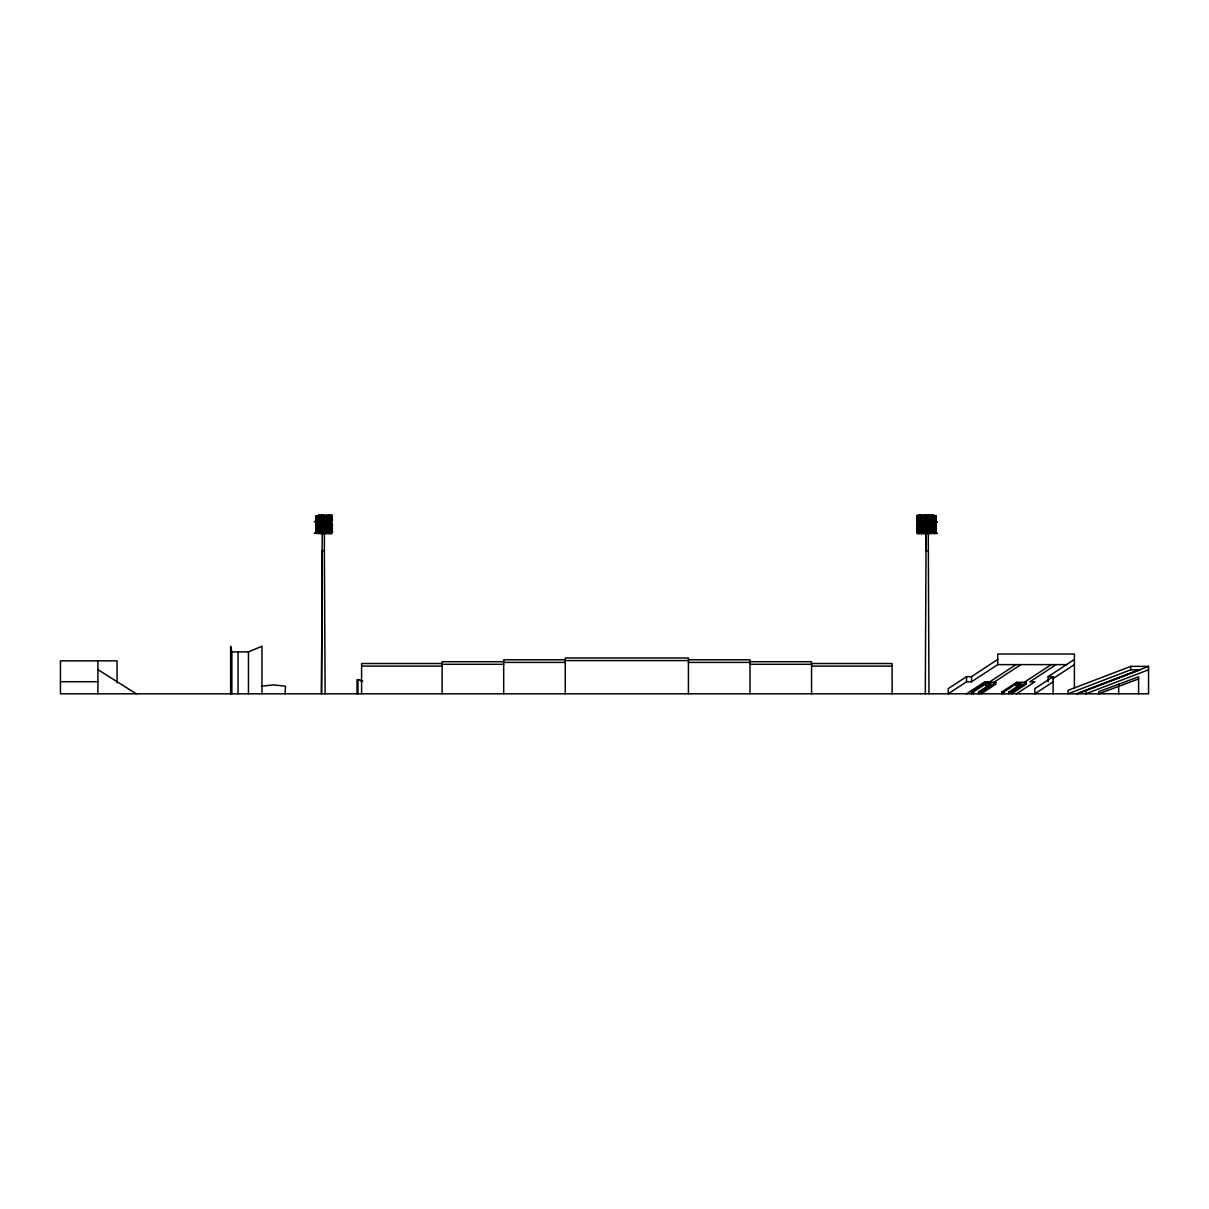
<?xml version="1.0" encoding="UTF-8"?>
<svg xmlns="http://www.w3.org/2000/svg" width="1209" height="1209" viewBox="0 0 1209 1209"><rect width="100%" height="100%" fill="white"/><g stroke="black" fill="none" stroke-linecap="round" stroke-linejoin="round"><path stroke-width="1.5" d="M925.308 693.8L926.094 533.245M318.768 523.301L319.614 523.709L317.151 526.202L317.967 523.709M318.405 524.132L318.98 523.301L317.725 524.132M317.393 519.674L318.179 519.054L317.347 521.623M320.385 516.031L323.831 515.079L324.526 516.092M320.204 519.356L321.654 520.883L319.977 519.81L320.929 521.411L319.977 519.81L321.458 518.646L320.672 519.613M320.219 531.083L321.957 530.811L320.053 531.401L320.914 533.048L320.325 531.401M321.08 517.845L322.35 516.455L320.309 516.681L321.594 515.079L320.053 515.88M320.007 524.6L320.869 523.709M322.561 521.623L322.924 519.477L324.48 519.19L322.697 520.036L323.453 521.411L324.617 519.054L322.758 520.172M324.344 515.608L323.498 515.88M323.211 524.676L323.407 523.709L322.471 524.918L323.226 526.066L325.493 523.709L327.307 523.981M325.312 515.895L327.291 515.472L326.929 517.437L325.674 516.878M325.387 519.447L327.14 519.054L326.762 521.019L325.342 521.019L325.402 519.356M325.372 527.713L327.05 527.29L327.216 528.257L325.569 527.547L325.886 529.648L327.246 527.29M329.74 515.926L328.893 515.079L327.775 515.775L329.407 515.608L329.15 517.437L328.516 515.472L329.951 515.472L329.589 517.437L328.153 517.437M329.029 518.646L329.664 519.054L327.911 519.447L329.785 520.036L327.866 521.019L329.029 518.646L329.921 520.036L328.44 519.779L328.5 521.411M331.916 525.537L331.024 525.885C329.891 521.804 325.856 526.822 328.818 523.301L329.09 525.658L327.835 524.676M330.253 516.515L331.855 517.301L330.707 516.696C329.951 520.338 329.906 514.505 331.13 517.845L330.465 515.775L331.659 515.079L330.465 515.775M330.949 519.613L332.369 519.054L331.206 521.411L330.178 519.81M330.525 527.683L332.279 527.29L332.384 528.257L331.07 529.648L330.344 528.484L331.19 527.577L330.344 528.484M331.689 532.504L332.007 530.811L330.631 531.083L331.493 530.283L332.49 531.658L331.221 533.048L330.45 532.504M285.097 693.8L285.505 686.198L273.491 684.883L261.492 686.198M918.084 516.455L918.84 515.079L919.626 515.472L920.004 517.437L918.084 516.455L919.686 515.744L918.84 515.079M919.868 523.996L918.13 523.709L919.293 526.066L920.049 524.918L918.795 523.497L919.52 524.434M919.822 516.439L918.19 515.472M918.145 528.257L919.49 528.001L920.049 529.24L918.145 528.257L918.885 526.882L921.621 529.648L922.18 527.29M918.492 531.9L918.16 532.852L919.747 531.733L920.155 532.64L918.251 531.658L918.991 530.283L919.792 530.691M919.883 517.301L919.943 516.198L919.324 517.648L918.22 516.455L919.429 516.198M917.691 530.207L918.87 532.504L918.477 530.811L919.626 531.083L918.356 530.691M920.049 524.918L918.099 523.301L917.54 525.658L919.293 525.658L919.036 523.709M920.019 520.883L920.261 519.779L919.46 521.23C921.167 518.54 919.701 523.648 920.306 520.097M921.485 533.607L921.485 515.714L920.487 515.472L922.24 515.472L921.681 517.845L920.533 515.472L922.286 515.775L921.666 517.648L920.563 516.455L922.104 516.031M919.369 528.257L917.948 526.882L917.389 529.24L919.142 529.24L919.324 527.577L918.251 527.29M918.976 518.646L920.094 519.447L918.976 518.646L918.236 520.036L919.505 521.411L920.261 519.779L920.397 521.623M922.21 519.538L921.318 518.646L920.805 519.674M919.928 525.658L919.807 524.132M920.563 520.036L920.684 519.054L922.452 519.326L922.482 521.019L920.563 520.036C922.694 519.734 923.449 522.152 922.301 520.021M919.429 530.978L920.276 531.884M920.004 528.001L918.689 529.104L920.215 528.318L920.502 529.784L919.777 528.393M920.578 523.709L921.726 524.101L920.593 523.845L920.941 525.537L921.726 524.101L920.472 523.709L920.835 525.658L922.588 525.658L922.331 523.709L921.394 523.301L920.336 524.691L921.772 526.066L922.21 523.996L920.276 523.981M920.049 529.24L920.17 528.001L921.273 528.031M920.2 531.431L921.485 533.048L922.543 531.658L921.454 532.852L920.109 531.401L920.155 532.64M922.648 527.728L922.391 529.24L920.956 529.24L920.593 527.29L922.255 527.834M921.696 516.228L920.533 515.472L922.24 515.472M921.862 527.683L920.608 528.257L920.714 527.411C922.543 527.88 923.767 529.905 921.031 529.104M921.953 519.447L920.699 520.036L922.165 519.311L921.318 518.646M922.21 517.301C921.893 513.885 922.784 520.867 922.271 516.379M920.82 531.295L921.334 530.283L922.452 531.083L921.137 532.504L920.714 531.658L921.968 531.083L922.316 532.64M922.104 519.613L921.893 521.623M922.739 516.455L921.696 517.845L922.195 516.666L920.427 516.455M922.361 520.883L922.437 519.779L922.361 520.883L921.122 520.883L922.648 520.097L922.482 521.019M923.087 516.455L923.827 515.079L924.945 515.775L924.356 517.845L923.087 516.455L925.414 516.515L925.233 515.608L924.417 515.079L923.359 516.455L924.779 517.845L925.837 515.608L927.469 515.88L926.366 515.079L925.61 516.455L926.88 517.845L927.696 516.228L927.53 517.437M922.271 525.658L922.724 523.905L922.815 524.691M924.945 515.88L923.872 515.261L923.223 516.455L925.006 515.744L923.827 515.079M920.699 530.691L922.422 531.582M923.011 524.691L923.117 523.709L924.553 523.709L924.93 525.658L923.011 524.691C925.641 522.983 925.338 528.771 924.84 524.751L924.039 525.537L923.616 524.691L924.522 523.497L923.434 524.691L925.686 525.658L924.492 523.301L923.434 524.691M920.714 531.658L921.862 531.431L920.578 531.658L921.862 533.048L922.603 531.658M923.525 527.29L923.888 529.104L925.172 528.484L924.401 529.648L923.238 527.29M924.235 518.646L925.293 520.883L923.782 520.883L923.344 520.036L924.613 519.447L923.328 519.054L923.676 521.019L925.142 521.019L925.308 519.779L923.419 519.054L924.598 521.411L925.202 519.507M923.117 523.709L924.401 524.101L923.147 524.691L923.57 525.537L924.522 524.751L923.495 525.658M925.656 520.036C923.449 520.898 926.623 520.505 923.978 518.646L923.328 519.054L925.822 519.507M924.281 526.066L924.553 523.709M925.142 521.019L925.489 520.036M923.978 518.646L925.807 519.674M924.749 531.582L925.414 533.184M924.371 529.451C925.807 528.922 925.746 528.817 923.132 528.257L924.371 529.451L924.598 527.411M927.031 521.411L925.762 520.036L926.502 518.646C927.651 521.457 928.331 518.329 926.275 520.036L926.774 521.019M924.764 531.235L925.641 531.658L924.583 533.048L923.162 531.658L924.583 531.401L925.414 532.64M925.051 529.24L924.673 527.29M927.182 524.192L925.671 524.691L926.094 525.537L927.515 524.812L926.819 526.066L925.656 523.709L927.62 524.464L926.29 523.301M923.374 531.658L924.507 531.431L923.328 531.658L924.568 532.852L925.097 531.401M924.462 531.401L923.238 531.658L924.507 533.048L925.474 531.658M927.258 528.182L926.94 529.648L925.777 527.29M927.575 524.918C924.87 524.207 929.343 524.238 927.59 523.301L926.532 524.691L927.968 526.066L929.026 524.691L927.59 523.301M926.986 521.23L925.898 520.036L927.62 519.447L926.275 520.036M925.535 524.691L926.925 524.101L925.656 523.709M927.545 520.883L927.711 519.81M928.134 516.455L928.89 515.079L930.22 516.228L930.053 517.437L928.618 517.437L928.134 516.455L930.159 516.198L930.053 517.437M926.094 525.537L927.333 525.537L927.409 524.434M928.89 515.079L929.736 515.744L928.27 516.455L929.494 516.198L927.53 515.261L926.457 516.455L927.877 517.845L930.053 516.56L930.25 517.966M927.635 531.083L927.499 532.081L927.545 531.235M927.454 525.658L927.62 524.464L926.714 524.691L927.137 525.537L927.953 524.782M929.041 518.646L930.371 519.81L928.844 520.883L929.041 518.646L930.794 519.326M927.575 529.24L927.696 528.001L926.562 528.257L927.787 529.451L928.391 528.363M928.074 524.691L928.814 523.301L930.159 524.464L929.343 526.066L928.074 524.691L929.585 524.751L928.557 525.658M929.464 529.648L928.3 527.29L928.633 529.24L926.88 529.24L926.623 527.29M929.63 519.779L928.391 519.054L928.285 520.036L929.63 519.779L928.421 520.036M928.95 526.882L929.933 528.681L929.978 527.834M929.585 524.434L928.814 523.301M930.069 520.883L929.827 519.054L931.55 519.356M930.356 529.859L930.023 528.318L928.754 529.104L928.331 528.257L929.691 527.396M928.18 523.709L929.449 524.101L928.21 524.691L929.313 525.885L929.615 523.709M933 518.041L932.804 515.472L935.025 515.926L931.308 517.437L930.945 515.472L932.698 515.88L931.58 515.079M930.431 533.607L929.797 530.796L930.462 533.245M931.55 525.099L930.28 525.658L930.023 523.709L932.532 524.887L931.247 525.658L930.87 523.709L932.275 524.434M930.582 518.646L930.975 520.036L932.32 519.779L931.459 521.019L932.245 521.411L933.016 520.263L931.534 520.883L931.217 519.19L932.834 519.356L932.895 521.019M932.29 524.253L931.55 523.497L930.9 524.691L932.154 524.101L930.854 523.301M930.975 516.455L932.607 516.031M932.683 516.379L931.066 515.608L932.698 515.88M932.562 516.878L931.837 516.198L931.126 517.845L930.205 517.437L929.933 515.472L932.925 516.228L932.744 517.437M933.046 529.859L932.381 527.396L932.804 529.24M931.021 528.257L932.744 527.683L932.124 529.451L931.444 529.104L932.97 528.318M931.111 530.691L933.031 531.884L931.232 530.811M932.184 530.978L932.91 532.64L931.474 532.64L932.502 531.733L931.55 532.504M933.152 533.245L933.076 531.718L932.23 532.852L933.016 531.658M922.663 528.257L921.757 529.648L921.802 528.393L922.83 529.784M934.149 520.444L933.816 521.411L934.527 520.263M934.285 528.469L933.937 529.648L934.98 528.257L933.56 526.882M933.801 533.048L934.436 531.718L934.617 532.64L932.88 532.64M920.004 517.437L919.868 516.031M920.14 521.019L919.777 519.054L917.843 518.646L917.283 521.019L919.036 521.019L919.263 520.036L917.843 518.646M924.991 517.437L924.628 515.472M924.93 525.658L924.961 524.464M929.978 525.658L929.615 521.23M919.928 524.782L919.248 525.885C920.714 525.734 920.593 525.386 918.009 524.691L918.568 525.537L920.094 524.751M919.928 529.104L920.049 528.363L920.306 529.859M920.472 528.257L921.983 528.333L921.59 529.451L922.603 527.895L921.968 527.396L922.391 529.24L922.24 528.333L920.956 529.24M924.87 517.301L925.112 516.198L925.248 518.041M925.021 520.883L925.172 519.81M924.93 529.104L925.051 528.363L923.691 529.104M925.036 532.504L925.263 531.658M927.333 525.537L927.454 524.782L926.774 525.885M929.857 525.537L929.978 524.782L930.431 526.202L930.159 524.751L930.431 526.202M932.895 520.127L933.197 521.804M918.644 517.301C920.759 517.739 920.517 516.062 919.354 517.845M920.004 520.248L919.505 521.411M919.913 528.469L919.414 529.648M920.321 531.718C919.913 535.36 920.88 529.905 919.52 533.048M925.021 531.869L924.583 533.048C925.867 531.9 925.671 532.519 923.752 532.504L925.323 531.718L925.278 533.245M927.484 520.444L928.119 521.547L927.394 520.172M927.318 524.887L926.819 526.066M929.917 516.666L929.419 517.845M927.605 531.718C928.467 535.632 927.817 529.602 927.046 533.048L925.777 531.658L927.122 531.401L925.913 531.658M929.6 519.477L928.512 519.19L929.812 519.341L930.446 521.623M928.27 524.918L927.938 525.885L929.842 524.887L929.343 526.066M929.933 528.681C930.854 531.038 930.401 527.472 928.195 528.257M932.759 520.248L932.834 519.356M932.668 528.469L931.368 529.24L932.925 528.484M932.774 531.869L932.26 533.048M317.423 518.041L317.786 515.775L319.539 515.472L319.66 516.455L318.163 515.578L317.559 516.455L318.375 517.845L317.922 516.439M317.499 518.041L317.831 516.515L317.861 517.301M318.269 521.23L317.423 520.097L317.816 521.623L318.375 519.779L319.72 520.036L318.451 521.411L317.423 519.81L318.239 521.411L319.176 520.883L317.65 520.097L317.967 519.054M317.499 516.515L317.226 517.966M317.559 521.623L317.483 519.779L318.239 521.411M317.68 524.751L317.151 526.202M317.468 529.859L318.405 527.577L318.088 528.333M317.438 529.859L317.801 528.318L318.36 529.648L317.831 528.469M321.171 515.079C318.753 516.908 319.282 518.54 322.35 516.455L322.229 515.472L319.886 516.167M318.496 532.852L317.408 531.718L317.136 533.184L317.71 531.401L319.252 532.64L319.735 531.658L318.148 531.582M319.765 518.041C322.289 514.354 318.315 516.439 321.443 517.437L321.806 515.472M317.574 533.245L318.209 531.235M319.901 521.804L320.113 519.81L320.294 521.804M319.69 526.278L320.022 524.751L321.292 525.537L319.811 524.918L320.309 523.709L322.244 523.981M320.219 524.827L319.75 526.202M320.536 528.363C319.085 531.582 319.796 527.577 321.428 529.104L319.947 528.001L321.231 526.882L322.153 528.257L321.02 528.031M323.559 515.895L324.647 515.608L323.271 515.744L323.302 517.845L324.39 517.437L324.133 515.079L322.712 515.775L322.214 517.966L322.486 516.228L323.604 517.845L323.105 516.666M322.41 518.041L322.788 516.228M320.597 531.582L319.917 533.245L320.355 531.718M326.037 524.782L326.929 525.537L325.765 526.066L324.193 523.301L323.68 526.066L322.591 524.782C322.41 528.152 321.534 524.207 323.317 524.827M322.591 526.278L322.863 524.751M323.226 528.182L322.712 529.24L324.344 529.24C322.229 528.318 321.806 529.013 323.589 529.451M322.924 524.691L324.375 524.691L322.395 526.202M322.471 529.859L322.168 527.97M325.569 515.472L325.191 518.041L325.251 515.775M324.949 518.041L326.626 515.261L325.72 515.88L327.276 516.455L326.626 517.437L325.085 516.198L325.825 517.845L326.853 517.301L325.977 516.56M324.511 530.811L322.848 531.083L324.632 530.691L323.438 533.048L322.879 530.978L323.952 530.464L324.601 531.658L324.163 532.504L322.637 531.718L322.365 533.184L323.105 531.794M322.561 533.245L323.151 531.582M326.022 521.23C324.798 518.011 324.904 524.253 325.629 520.172M325.085 521.623L325.402 519.946M326.929 523.709L326.551 525.658C325.206 523.029 324.556 528.65 324.949 524.751L326.49 525.537L326.898 524.691L325.931 523.709L325.569 525.658M325.206 524.751L324.677 526.202M325.448 529.859L325.886 527.411M324.994 529.859L325.992 528.484M325.251 529.859L325.523 528.318M327.473 518.041L327.775 515.775M327.155 530.691L325.161 531.431L327.155 530.691L326.762 532.64C325.04 529.618 324.526 535.602 325.433 531.718M327.745 524.751C327.367 528.998 327.05 522.726 328.334 525.885L329.437 524.691L328.425 524.464M329.452 529.104C327.684 526.293 327.065 532.202 327.609 528.318L329.211 529.24L329.876 528.257L328.742 528.031M327.775 529.859L328.183 528.318L328.772 529.451M330.163 518.041L330.238 516.228L331.16 517.648L330.541 515.775M327.639 533.245L328.304 531.582M328.38 528.393L327.579 529.784M327.745 533.245L328.077 531.718M330.314 521.623L330.525 519.81M330.616 519.356L331.719 518.646L330.117 521.547M330.465 525.537L330.344 524.782L329.906 526.202L330.661 524.6M330.027 529.784L330.752 528.393L330.284 529.784M330.556 526.278L330.918 524.434L332.475 524.691L332.354 523.709L330.374 524.691M330.223 529.859L330.556 528.318M331.251 532.852C330.057 529.678 330.148 535.723 330.858 531.794M330.329 533.245L330.903 531.582M916.966 516.455L918.009 515.079L918.946 515.472L918.387 517.845L916.966 516.455L918.281 515.895M918.764 519.054L916.951 520.036L918.039 519.81M918.462 524.782L917.646 525.537L917.208 524.691L918.704 523.965L918.099 523.301M918.9 517.966L919.036 516.228M918.976 528.031L918.296 529.451L917.057 528.257L918.885 527.29M918.749 530.691L918.19 533.048L916.77 531.658L917.812 530.283L918.417 530.947L917.132 530.811L918.417 530.947M917.057 528.257L918.78 527.411M922.286 519.265L922.331 521.019L920.578 521.019L920.306 519.054L922.422 519.356M918.764 524.918L918.447 525.885L919.354 524.691L918.628 523.814M922.573 516.455L922.059 518.041L921.318 515.079M920.517 524.691L921.424 523.497C921.606 525.885 924.008 524.857 920.835 525.658C923.238 524.479 923.011 525.915 920.336 524.691L921.59 524.464M922.391 516.198L921.666 517.648L923.026 515.926M920.185 528.257L920.427 527.29M921.802 521.23L922.21 519.779L922.331 521.019M925.293 516.198L923.948 517.301L923.721 515.608L925.036 515.956M922.089 524.676L922.709 523.981L921.636 526.066L922.135 524.887L920.91 525.537L921.787 524.782M923.525 516.455L924.734 515.88L923.585 515.472M925.369 515.926L926.955 516.198L925.716 515.472M924.598 521.411L925.006 519.613M927.862 516.56L927.046 517.301L926.623 516.455L927.515 515.079L928.693 517.437L928.588 516.681M925.61 524.147L924.205 523.996L924.84 525.885L925.746 524.691L924.492 523.301M923.464 528.257L925.535 529.24L925.278 527.29M926.714 524.691L927.409 524.101M928.18 516.696L927.847 517.648L928.693 516.228M925.217 531.718L924.568 532.852L925.399 531.431M928.391 520.883L928.527 519.81M930.129 520.883L930.069 519.613M930.779 519.81L929.706 520.036L930.613 518.842L931.444 519.477M928.996 524.147L928.542 524.782M931.852 533.607L932.154 515.926L930.945 515.472M932.804 515.472L934.769 515.684M934.814 517.437L934.814 516.228L933.998 517.845L934.708 516.681L933.892 516.681M934.648 521.019L934.527 519.779L933.801 521.23C934.587 518.223 934.98 524.056 933.983 519.946M934.874 520.036L934.376 519.054L934.512 520.883M933.968 524.434L932.895 523.709L934.648 523.709L934.089 526.066L934.542 523.845M935.131 524.691L934.905 525.658M934.92 527.895L934.617 529.104L934.874 527.562L933.59 527.064M934.391 531.129L934.617 532.64M934.512 531.884L934.361 530.691L934.859 531.658M926.88 517.845L927.469 515.775M932.789 524.691L931.519 523.301M921.847 521.411L922.346 520.248L921.485 521.23L920.185 519.81M919.973 524.464L919.55 523.709M920.094 528.031L918.885 526.882M925.731 527.728L926.895 529.451L927.212 527.29M931.519 524.918L931.187 525.885L930.023 524.464M932.789 516.228L933.877 516.198M317.937 519.477L317.922 519.946M320.657 519.054L320.612 519.946M320.143 520.127L320.959 521.23L320.037 519.779M317.755 531.733L317.831 532.64L317.226 530.963L319.191 532.504L318.224 533.048L317.453 531.884M322.667 517.437L322.622 516.228L324.027 517.301L324.435 516.455L322.984 515.744L323.785 515.261M322.183 527.29L321.806 529.24L320.068 529.24L320.461 528.001M320.158 531.884L320.4 532.504M322.984 524.253L323.03 525.658L322.954 524.751L324.027 525.658L324.39 523.709L321.926 524.328M325.191 516.56L325.191 517.437M322.818 532.64L322.743 531.733L324.178 532.504M325.599 524.782L325.13 525.658M325.372 528.333L325.448 529.24L324.692 527.97M325.493 531.235L327.034 530.811L326.687 532.504L325.221 531.884L326.778 532.64M329.891 527.29L329.528 529.24L327.775 529.24L328.274 528.242M328.017 528.333L328.41 529.648M330.344 521.019L331.916 520.883L330.389 520.097L330.556 521.019L330.45 519.779M327.987 532.64L328.259 530.691L327.987 532.64L328.636 533.048L328.516 531.431L329.906 531.658L329.316 532.64M329.906 526.202L330.178 524.751L331.206 526.066L330.737 525.099M918.387 517.845L918.704 516.878M918.205 521.411L918.538 520.444M918.462 526.066L918.795 525.099M918.311 529.648L918.644 528.681M921.5 521.411L922.15 520.097L922.195 520.883M918.19 533.048L918.508 532.081M924.779 517.845L925.127 516.666L924.749 517.648M921.485 533.048C922.527 529.482 923.298 535.632 922.225 531.794M924.87 526.066L925.187 525.099M927.877 517.845L928.21 516.878M924.719 529.648L925.036 528.681M927.968 526.066L928.285 525.099M927.817 529.648L928.134 528.681M918.508 520.263L917.374 520.883L919.581 519.779L918.704 521.019M918.296 529.451L918.613 528.499M920.941 525.537L921.742 525.885L921.545 523.996L922.361 523.996M921.454 532.852L922.573 531.733L921.817 532.852L922.497 531.764L922.739 533.245M931.625 515.895L931.111 517.648L931.822 517.301M927.787 529.451L928.119 528.499M933.968 517.648L934.043 516.53M933.907 529.451L934.572 528.318L934.753 529.24M935.902 533.607L935.66 516.077M921.167 515.079L922.996 516.092M923.192 515.472L925.459 517.301L925.762 516.092M931.761 524.101L930.99 523.845M934.572 524.132L933.031 523.845L934.315 523.965L933.711 523.301M919.293 526.066L919.444 524.782M924.356 517.845L924.356 516.228M924.492 521.411C925.898 520.263 925.656 520.913 923.782 520.883L923.359 520.036L924.568 519.779L923.177 520.036L924.568 519.779M921.862 533.048L922.059 515.956M924.401 529.648L925.217 528.318L924.689 529.451L924.522 527.683L923.268 528.257M926.94 529.648L927.439 528.469L926.215 529.104M929.54 532.852L930.265 531.794L928.784 532.64L929.57 533.048L930.144 531.582M919.324 517.648L919.792 516.696M924.462 521.23L925.248 520.097L925.429 521.019M919.943 531.9L920.412 533.245M921.711 529.451L922.512 528.484M929.373 517.648L929.645 516.198M924.477 532.852L924.386 531.431M929.313 525.885L929.766 524.918M932.215 521.23L933.061 520.097L931.731 518.646M927.847 531.718L926.321 532.504L927.802 531.401M317.982 516.379L317.74 517.437M319.539 515.472L317.544 516.681M319.327 515.926L317.71 515.88L319.418 515.608L319.584 516.455M321.005 516.198L319.841 516.515L320.385 515.472M320.551 516.681L320.853 515.578M319.282 519.19L318.949 520.883L318.073 520.127M319.599 519.749L318.753 518.646M321.987 515.926L324.133 515.079M320.793 521.411L321.957 519.054L320.461 519.311L320.415 520.883M319.841 516.515L320.642 517.845L322.214 516.455M321.065 519.81L320.294 520.248M324.39 517.437L322.501 516.515L323.03 515.472M317.771 527.577L317.725 529.24M318.088 527.29L317.74 528.257M321.579 521.019L321.322 518.646M320.974 524.782L321.866 525.537L320.581 526.066L321.065 523.497L321.715 524.691L320.581 524.464L322.41 524.691L322.969 523.709L321.141 526.066M318.179 523.709L320.944 523.845L321.942 525.658M319.947 528.484L321.186 527.064L321.488 529.24L320.37 527.547L321.745 527.411M318.36 531.083L317.982 531.733M326.974 516.455L325.372 516.878L325.614 515.578M322.924 520.883L324.178 520.883L324.601 520.036L323.332 519.447L324.617 519.054M319.01 532.64L319.493 531.658M321.095 527.577L321.806 529.24M325.357 520.036L325.478 520.883L325.72 519.054L327.14 519.054M323.347 524.6L324.828 523.709M325.478 519.613L326.702 520.883L327.125 520.036L325.735 520.112L326.778 521.019M325.387 519.356L326.113 519.81L325.176 520.097M328.893 515.079L328.092 515.472C326.596 519.885 328.259 515.759 327.851 517.301L327.73 516.56M319.992 531.718L320.884 530.978L320.279 533.607M322.546 528.031L323.09 527.29M327.73 517.437L328.591 515.608L329.498 516.455L328.395 517.648L327.548 516.228L327.73 517.437L329.513 517.301L328.621 516.56M322.743 528.257L323.287 527.29M322.833 529.104L323.544 529.648L322.607 528.001L323.347 527.411M323.271 528.484L322.773 527.577L324.526 527.29L324.148 529.24L323.12 528.333M323.166 524.434L324.949 524.691L325.493 523.709M320.702 531.083L321.972 530.691L322.078 531.658L320.838 532.852L320.385 531.9M321.337 530.283L322.183 531.658L321.594 532.64L320.566 531.733L321.639 532.504M328.863 524.464L329.997 524.691L328.289 526.066L326.732 523.301L324.949 524.751M324.072 529.104L324.496 528.257L323.241 527.683L324.526 527.29M330.858 515.472L330.495 517.437M322.682 531.884L323.075 531.159M325.614 527.29L325.614 528.242M326.974 524.147L326.203 524.464M331.054 517.845L332.324 516.455L330.979 516.198L331.916 517.437L332.399 516.455L331.583 515.079M324.254 532.64L323.347 531.884L324.737 531.658M325.327 528.257L325.81 527.29M325.115 524.782L326.203 526.066L328.032 523.709L327.548 524.691L325.765 524.464M327.866 521.019L327.699 519.81L328.546 521.23L329.649 520.036L328.183 519.946M330.238 520.036L331.508 518.646M330.405 519.356L331.326 519.81L330.389 520.097M326.672 529.24L327.352 528.257M327.443 527.728L328.123 528.257M325.161 531.718L325.78 530.796M330.012 528.257L328.349 528.001L329.558 528.257L328.908 527.064C327.835 528.257 327.337 528.348 328.939 526.882L329.135 529.104L327.231 527.97M325.901 531.884L327.034 530.811M327.609 528.031L328.41 528.031M329.876 524.147L327.699 523.996L329.377 523.301L330.223 524.147M328.47 527.29L327.926 528.031M331.78 521.019L332.143 519.054L331.07 519.356M327.866 524.918L328.863 526.066L331.719 523.301L330.934 523.709M330.737 523.996L332.022 523.845L331.704 525.537L330.828 524.782L331.78 525.658L332.475 524.691M331.901 529.24L330.873 528.333L332.384 528.257M331.175 531.114L331.734 530.283L330.465 531.401L330.571 532.64L330.495 531.733L331.931 532.504L330.964 533.048L330.631 530.978L332.263 530.811L330.888 531.401M330.692 532.504L331.296 530.978L330.405 531.718M331.765 532.64L332.127 530.691M316.622 516.077L316.123 533.607L316.123 515.714L331.553 515.714L331.538 533.607L331.054 516.077M320.325 524.253L321.095 523.301M329.951 515.472L328.032 515.744L329.407 515.608M323.135 527.396L324.405 527.411L323.241 527.683M325.901 524.464L326.687 523.497L326.098 524.101M329.664 531.658L328.198 530.947L329.044 530.283L329.8 531.658L328.516 531.431L329.014 530.464M921.772 516.198L920.91 517.437M923.857 517.437L924.825 516.53L923.555 517.437M919.52 524.751L918.492 525.658M925.837 516.455L927.122 516.53L926.094 517.437M924.598 520.127L923.706 521.019L925.081 519.356M919.641 528.333L918.613 529.24M927.258 520.112L926.23 521.019M929.797 520.112L928.769 521.019M919.747 531.733L918.719 532.64M927.243 524.918C928.497 527.97 927.515 523.195 926.018 525.658M924.643 528.333L923.616 529.24M926.955 530.978L926.245 532.64M917.253 532.64L918.236 531.733L917.359 532.504M919.339 533.396L919.46 516.077M325.871 515.472L327.171 515.608M917.555 517.301L918.372 516.56M917.45 517.437L918.16 515.775L917.193 515.472M917.283 521.019L918.099 520.263M920.684 520.883L921.5 520.127M920.578 521.019L921.394 520.263M917.54 525.658L918.356 524.918M926.955 517.437L927.771 516.681M930.295 517.301L931.126 516.56M917.495 529.104L918.311 528.363M930.205 517.437L931.021 516.681M917.389 529.24C917.163 527.275 920.971 527.215 918.372 527.411L917.948 526.882M923.933 525.658L924.764 524.918M920.684 529.24L921.606 528.363M927.031 525.658L927.862 524.918M920.654 532.504L921.485 531.764M923.782 529.24L924.613 528.484M920.563 532.64L921.379 531.884M930.386 525.537L931.202 524.782M926.986 529.104L927.802 528.363C927.499 531.809 927.59 525.265 926.139 529.24M930.28 525.658L931.111 524.918M926.88 529.24L927.711 528.484M923.661 532.64L924.628 531.733L923.721 532.64M318.179 515.608L318.904 515.079M322.108 515.608L320.884 515.608M320.733 519.19L321.972 519.19L320.793 519.81M328.168 515.608L329.316 515.079M328.591 515.608L329.271 515.261M322.591 525.658L322.304 523.709L319.992 524.101L322.183 523.845L322.274 524.691L321.141 524.464L321.624 523.497L320.461 524.101M322.697 524.147L323.755 523.301M323.483 523.845L322.576 523.905M330.465 519.477L332.339 520.036M326.007 523.845L326.294 523.301M328.319 530.811L329.679 530.691M918.568 517.437L920.079 516.53M921.046 521.019L922.15 520.097L922.21 521.804M921.062 532.64L922.119 531.718L922.18 532.504M920.971 517.301L921.938 516.53M919.732 520.112L918.78 520.883L918.372 520.036L920.004 519.613M924.522 516.56L924.326 517.648C925.701 517.664 925.338 516.258 923.313 515.608M926.17 517.301L927.122 516.53M923.782 520.883L924.658 520.127M926.306 520.883L927.605 519.946L926.442 520.036L926.88 520.883M931.383 517.301L932.426 515.744L931.625 515.261M931.323 525.537L932.275 524.751L930.764 524.691M928.86 532.504L929.736 531.764M317.635 519.81L319.025 521.019L319.584 520.036L318.315 519.356L319.614 519.054L317.725 519.613M321.67 523.301L321.11 524.132M329.377 523.301L327.76 523.905M320.597 530.796L321.443 530.283L320.642 530.691M318.058 515.759L318.874 515.261M320.4 515.759L321.141 515.261L321.79 516.455L320.642 516.228L320.687 517.648L320.219 516.696M318.934 518.842L318.194 519.613M323.196 515.88L324.088 515.261L322.622 515.759M317.982 523.996L318.934 523.497L317.65 524.101M332.173 515.608L330.798 515.759L332.263 516.455L331.054 516.228M328.999 518.842L327.503 521.804M323.634 524.132L323.725 523.497M324.163 523.497L323.166 524.253L324.707 523.845L324.813 524.691L323.68 524.464M330.737 519.341L332.248 519.19L330.949 519.477M331.689 518.842L330.949 519.341L332.369 519.054M328.425 524.918L328.893 525.885L328.788 523.497M330.133 524.691L330.027 523.709L328.531 523.965L329.347 523.497L328.183 524.101M320.551 530.978L321.398 530.464M325.629 527.577L326.37 527.064L327.019 528.257L326.611 529.104L325.72 528.363M919.052 533.456L919.203 515.714M997.727 659.449L971.507 676.632L966.535 676.632L948.234 688.631L948.234 693.8L966.535 681.816L971.507 681.816L997.727 664.618L1067.079 664.618M966.52 693.8L984.821 681.816L989.778 681.816L1016.013 664.618M971.477 693.8L971.477 691.926L986.166 682.299L995.838 682.299L995.838 684.173L981.164 693.8L981.164 691.926L995.838 682.299M971.477 691.926L973.472 691.926L985.879 683.795L990.972 683.795L978.565 691.926L978.565 693.8M994.161 682.118L1020.88 664.618M1001.898 693.8L1001.898 691.926L1016.588 682.299L1026.26 682.299L1026.26 684.173L1011.57 693.8L1011.57 691.926L1026.26 682.299M1001.898 691.926L1003.893 691.926L1016.301 683.795L1021.378 683.795L1008.971 691.926L1008.971 693.8M1024.552 682.118L1051.256 664.618M1056.107 664.618L1029.872 681.816L1034.844 681.816L1016.542 693.8M1048.158 681.816L1048.158 676.632L1074.393 659.449M1053.13 693.8L1053.13 676.632L1034.828 688.631L1034.828 693.8L1053.13 681.816M1052.782 678.778L1074.393 664.618M922.331 518.041L921.968 515.472M925.459 515.684L924.432 515.261L925.671 515.926M920.261 520.263L918.462 519.19M927.137 516.031L926.366 515.079M927.348 516.439L926.457 516.455M925.081 519.447L923.464 519.19L924.553 519.447M930.96 516.228L929.978 516.379M919.369 524.434L918.145 524.691L918.251 523.845L919.611 523.965M932.532 516.696L933.197 517.966L932.91 516.515M928.225 519.749L927.877 519.341M920.714 523.845L921.953 523.965L921.394 523.301M923.767 523.301L924.401 524.101M921.59 525.885L922.316 524.101L921.137 523.497L921.666 524.132M932.29 519.477L931.096 519.054L932.471 519.16M925.777 523.845L927.137 523.965L926.321 523.497M928.86 523.497L929.389 524.132M931.036 524.464L929.797 524.676L930.885 524.464M930.159 524.751L929.676 523.965M925.595 527.97L927.016 528.001L925.807 528.257M932.471 524.918L933.121 526.202L932.592 524.751M932.502 525.099L933.121 526.202M924.613 516.228L923.359 516.455M918.598 521.623L918.538 520.097M919.036 521.547L918.855 519.81M934.134 533.607L933.62 515.079M934.194 516.591L934.693 518.041L934.421 516.031M918.145 528.031L916.89 528.257M934.481 519.81L934.315 519.477M934.345 521.547L933.937 519.613M918.084 531.114L916.996 530.691M931.444 523.965L930.023 523.709M916.936 531.658L918.175 531.764M922.452 529.784L922.255 528.318L922.301 529.104M922.316 533.184L921.787 531.9M933.832 527.713L934.98 528.257L934.391 527.411M917.374 530.026L934.633 529.859L934.24 528.499M934.33 533.184L934.134 531.718M317.544 520.172L318.526 519.356M330.949 515.88L332.294 515.472M321.035 524.101L322.304 523.709M323.12 524.101L324.39 523.709M320.37 527.547L321.866 527.29M332.354 523.709L330.873 524.101L332.233 523.845M328.092 527.547L329.573 527.29M328.41 531.083L327.76 531.884M318.98 518.646L317.423 519.81L317.937 520.883L317.695 519.779M324.329 517.301L322.546 516.681M325.327 516.031L326.868 515.608M324.027 517.301L322.969 517.437L322.712 516.198M322.863 519.356L323.967 518.646M330.465 515.88L331.614 515.261M322.486 524.691L324.193 523.301M331.024 521.23L330.556 520.263L332.022 519.19M323.438 524.751L322.471 524.918M324.571 524.389L325.523 524.434M326.732 523.301L325.176 524.101L327.246 523.845M318.269 528.484L317.242 529.784M323.952 525.537L322.803 524.918M327.624 523.981L328.818 523.301M329.014 525.537L327.79 524.887L328.289 526.066M323.362 529.648L323.392 528.363M331.991 525.658L330.994 526.066L330.48 524.887M317.574 531.764L319.252 532.64M330.495 527.577L332.112 527.411L331.039 527.713M320.808 533.048L321.7 532.64L320.823 531.884M330.465 528.363L331.825 529.104L330.949 528.363M330.631 531.083L332.384 530.691M328.561 532.852L329.241 532.504L327.715 531.718L328.002 532.504M328.516 533.048L329.422 532.64L328.289 531.733L327.443 533.184M931.036 515.895L930.069 515.608L931.308 515.759M928.361 519.81L926.517 519.054L927.469 519.356M925.308 520.263L924.008 518.842M918.704 523.965L917.283 523.709M926.774 523.709L928.527 523.709M934.648 528.484L933.832 528.484M927.681 533.048L928.512 532.64M931.761 532.64L930.008 532.64M934.134 532.081L934.497 533.245L933.968 531.582M322.818 521.019L322.999 520.021M322.486 524.389L323.71 525.885L323.03 524.782M320.098 531.431L320.944 532.852M325.161 531.431L326.022 532.852M230.647 693.8L230.647 646.256L231.856 651.908L248.465 651.908L261.975 646.256L261.975 693.8M117.077 682.828L117.077 660.855L60.45 660.855L60.45 693.8L1148.55 693.8L1148.55 666.371L1130.717 666.371L1068.031 690.369L1068.031 693.8L1130.717 669.801L1140.147 669.801L1077.461 693.8M1076.433 693.8L1139.12 669.801M1148.55 666.371L1085.863 690.369L1085.863 693.8L1148.55 669.801M922.029 515.744L920.593 515.759M921.802 515.88L920.654 515.608M924.386 515.895L923.872 515.261M927.469 515.88L925.837 515.608M927.696 516.515L927.515 518.041L927.394 516.031M929.933 515.895L928.92 515.261L929.661 515.759M929.842 516.696L930.492 517.966M925.988 519.19L927.348 519.311L926.502 518.646M930.31 519.779L930.114 521.804M919.324 524.132L918.13 523.709M932.577 519.311L931.761 518.842L932.834 519.447M932.245 519.81L931.111 520.036M933.076 521.547L932.607 520.172L933.136 521.623M919.414 528.031L918.281 528.257L917.979 527.064M919.837 528.499L919.278 528.031M932.366 523.965L931.55 523.497M927.892 526.202L927.167 524.827M922.588 529.784L921.938 528.318M931.126 527.411L932.487 527.547L931.64 526.882M927.877 533.184L927.409 531.794M933.348 533.184L932.819 531.718M1138.606 678.929L1098.739 693.8L1098.739 691.669L1138.606 676.798L1138.606 693.8M325.916 515.775L326.989 515.472L327.11 516.455M326.218 515.775L327.291 515.472M320.657 523.996L321.745 523.709L321.367 525.658L320.34 524.751M325.946 523.996L327.367 523.709M328.38 523.996L329.452 523.709M327.05 527.29L325.78 527.683L326.929 527.411M320.99 530.978L322.078 530.691M324.632 530.691L323.347 531.083L324.601 531.658M328.757 515.895L329.921 516.455L328.364 516.228M318.194 519.477L319.72 520.036M321.836 519.19L320.748 519.477L322.198 520.036M325.946 519.477L326.46 518.842L325.977 519.81L327.125 520.036M321.624 523.845L320.249 523.965M329.332 523.845L327.971 523.965M328.38 527.713L329.452 527.411M936.174 533.562L935.962 515.714M926.623 516.455L927.711 516.228M929.706 516.455L930.794 516.228M916.785 520.036L917.873 519.81M920.094 519.447L919.021 518.842L921.167 519.81M920.245 520.036L921.334 519.81M929.525 520.036L930.613 519.81M917.042 524.691L918.417 524.101M917.208 524.691L918.296 524.464M923.616 524.691L924.689 524.464M926.532 524.691L927.62 524.464M921.439 528.031L920.366 528.257L920.79 529.104M926.396 528.257L927.469 528.031L927.832 529.859M916.77 531.658L918.069 531.401M920.064 531.658L921.152 531.431M920.23 531.658L921.318 531.431M930.839 516.455L932.184 516.198M925.762 520.036L927.107 519.779M918.251 531.658L919.596 531.401L918.387 531.658M930.99 531.658L932.335 531.401L931.126 531.658M323.574 533.607L323.589 516.077M918.946 515.472L936.144 515.714L935.751 533.441M316.35 516.077L331.296 516.077M917.691 516.077L917.873 533.245M919.203 516.077L935.842 516.077M316.35 518.041L331.296 518.041M917.691 518.041L934.134 518.041M316.38 518.404L331.553 518.223M917.374 518.223L934.134 518.223M331.296 521.623L314.34 521.623L331.553 521.804M917.555 521.623L937.398 521.804L917.374 521.804M316.35 521.986L331.296 521.986M917.691 521.986L935.842 521.986M918.991 526.202L919.112 524.751L919.157 525.537M920.366 526.202L919.837 524.751M922.709 526.202L921.983 524.827L922.467 526.278M316.38 526.459L331.553 526.459M917.374 526.459L934.134 526.459M316.38 526.625L331.296 526.625M919.203 526.625L934.134 526.625M932.985 529.784L932.713 528.318M316.35 529.859L331.553 530.026M316.38 530.207L331.296 530.207M919.203 530.207L934.134 530.207M331.296 533.245L314.34 533.245L331.311 533.562M917.555 533.245L937.398 533.245L917.374 533.607L917.374 515.714L917.555 533.607M325.13 693.8L324.36 550.699L322.214 550.699L321.503 693.8L322.214 533.607M928.27 550.699L926.018 550.699L926.018 533.607M565.268 659.797L503.685 659.797L503.685 693.8M688.42 659.797L749.988 659.797L749.988 693.8M565.268 660.567L688.42 660.567M503.685 661.701L442.116 661.701L442.116 693.8M749.988 661.701L811.556 661.701L811.556 693.8M503.685 662.396L565.268 662.396M688.42 662.396L749.988 662.396M442.116 663.529L361.597 663.529L361.597 693.8M811.556 663.529L892.076 663.529L892.151 693.8M442.116 664.3L503.685 664.3M749.988 664.3L811.556 664.3M361.597 666.114L442.116 666.114M811.556 666.114L892.076 666.114M1048.158 676.632L1053.13 676.632M60.45 681.71L97.899 681.71M1019.791 684.173L1016.588 684.173L1016.588 682.299M985.879 685.669L989.279 685.669M1015.953 685.669L1019.867 685.669M978.565 691.926L981.164 691.926M1008.971 691.926L1011.57 691.926M926.925 533.607L926.547 515.714L926.789 533.607M325.463 515.956L327.412 516.455M323.302 516.228L324.873 516.455M331.236 528.031L332.248 528.257L331.598 526.882M321.05 531.431L322.183 531.658M320.944 531.431L322.047 531.658M331.115 519.81L332.475 520.036M324.737 520.036C321.579 518.812 323.166 523.573 322.637 519.81M323.483 528.031L324.828 528.257L324.707 527.29M322.289 528.257L320.627 528.001M332.49 531.658L331.145 531.401L332.354 531.658M328.788 516.228L329.921 516.455M323.604 516.228L324.737 516.455L324.103 517.437L323.045 516.031M318.375 516.228L319.524 516.455M318.239 519.81L319.372 520.036M330.979 524.464L332.127 524.691M324.692 528.257L322.546 528.318M321.836 528.257L319.886 528.318M319.599 531.658L318.466 531.431M925.867 519.054L927.137 519.447M930.87 523.709L931.958 523.996M931.006 527.29L932.275 527.683M927.787 515.895L926.819 515.608L927.651 515.775M929.902 519.19L930.854 519.477M920.457 519.19L921.409 519.477M917.147 519.19L918.115 519.477M923.812 523.845L924.794 524.253M917.419 523.845L918.372 524.132M917.268 527.411L918.266 527.683L917.132 527.29M929.933 515.472L930.9 515.775M920.306 519.054L921.273 519.356M917.011 519.054L917.858 518.842M923.676 523.709L924.825 524.101M322.546 516.198L323.438 516.56M322.501 516.515L323.634 517.648L322.667 516.56M320.264 516.515L321.79 517.301M330.51 520.172L331.236 521.23M322.773 517.966L323.377 515.775M319.977 520.097L320.279 521.804M317.423 524.751L318.964 525.537M322.531 529.784L323.196 528.393L324.269 529.104L322.894 528.681M325.825 531.764L325.145 533.184M317.378 533.184L318.103 531.794L318.934 532.504M933.741 523.497L934.678 523.996M922.346 519.749L921.167 518.842L922.437 519.447M930.114 532.504L930.915 532.852M918.78 530.978L918.084 531.884M929.071 518.842L930.144 519.447M918.87 515.261L919.943 515.88M921.999 524.192L921.107 523.301M930.159 528.393L928.678 529.24L928.527 528.484M97.899 669.605L136.269 693.8M325.372 516.439L325.493 517.437M325.614 517.301L325.705 516.696M328.047 520.021L327.987 520.883M323.12 519.311L322.682 520.263M330.178 524.751L332.143 523.709L332.339 524.691M317.786 517.301L317.876 516.696M330.677 525.537L330.767 524.918M317.423 520.097L318.451 521.411M325.689 525.537L325.78 524.918M322.425 524.751L324.465 525.658M327.609 528.318L328.742 529.648L327.775 528.363M318.723 523.497L319.614 524.147M317.619 528.333L318.39 529.451L317.907 528.499M322.637 531.718L323.438 533.048L323.377 531.884M317.408 531.718L318.466 533.048M926.396 515.261L927.771 518.041M923.797 523.497L924.507 523.814M329.09 517.301L327.866 516.666L328.364 517.845M330.828 520.127L331.704 520.883M329.226 520.883L328.349 520.127L329.301 521.019M324.178 520.883L323.287 520.127L324.254 521.019M328.697 524.782L329.573 525.537M323.513 524.782L324.39 525.537M326.793 529.104L325.417 528.681M320.853 528.363L321.745 529.104M328.697 516.681L329.589 517.437M330.888 520.263L331.991 521.019M326.037 516.681L326.929 517.437M321.866 517.437L320.838 516.53M328.772 524.918L329.649 525.658M321.715 521.019L320.551 520.112M326.113 524.918L326.989 525.658M328.636 528.484L329.528 529.24M319.236 521.019L318.209 520.112M332.007 532.64L330.979 531.733M922.21 515.895L922.361 517.301M924.265 518.842L925.55 519.326M918.568 515.759L918.87 515.895M934.648 516.228L934.481 515.895M922.165 519.81L922.724 521.623M925.52 524.464L925.898 524.147M928.467 528.031L928.27 527.411M922.648 524.691L921.893 523.709M925.414 516.53L925.595 517.437M934.557 515.472L935.056 516.455M931.686 515.472L932.184 516.455M931.64 516.198L931.474 533.245M922.558 520.036L922.059 519.054L922.452 520.036M925.172 527.411L925.595 528.257M926.426 531.658L926.85 532.504M926.26 531.658L926.759 532.64M932.381 515.472L932.864 516.455M927.137 527.411L927.545 528.257M922.014 527.29L922.497 528.257M328.364 516.696L328.818 517.648M328.546 521.23L327.699 519.81M331.145 529.451L330.646 528.499L331.115 529.648M323.498 521.23L323.015 520.263L323.453 521.411M325.795 525.885L325.342 524.918L325.765 526.066M325.463 528.499L325.916 529.451M318.027 520.263L318.481 521.23M318.254 532.852L317.786 531.9L318.224 533.048M331.206 521.411L330.707 520.248M330.525 520.444L330.979 521.411M328.334 516.878L328.788 517.845M325.825 517.845L325.327 516.666M328.395 525.099L328.863 526.066M325.523 520.444L325.992 521.411L325.478 520.248M331.221 533.048L330.722 531.869M325.735 525.099L326.203 526.066M323.226 526.066L322.727 524.887M325.992 533.048L325.478 531.869M320.702 529.648L320.204 528.469M316.32 533.396L316.35 515.714M922.346 524.751L922.588 525.658M327.805 528.257L327.775 529.24M325.372 531.658L325.357 532.64M927.59 520.097L927.923 521.623M929.933 531.794L930.205 533.245M925.051 520.097L925.384 521.623M924.961 528.318L925.293 529.859M925.066 531.718L925.399 533.245M919.913 516.515L920.245 518.041M328.092 528.363L328.213 529.104L328.168 527.834M317.68 528.363L317.846 529.104L317.74 528.001M919.067 517.301L918.704 516.515M924.915 531.718L925.112 533.184M918.795 524.751L919.157 526.278L918.659 524.827M918.961 528.318L919.006 529.859L918.644 528.318M330.389 524.434L330.556 525.658M330.238 524.434L330.344 525.658M330.359 528.001L330.465 529.24M327.699 524.434L327.775 525.537M325.221 519.779L325.357 521.019M324.465 515.472L324.571 516.455M325.176 524.434L325.251 525.537M325.13 528.001L325.251 529.24M322.637 524.434L322.712 525.537M322.607 528.001L322.712 529.24M317.468 531.401L317.574 532.64M928.98 693.8L928.27 533.607M1130.717 666.371L1130.717 669.801M1118.673 684.234L1118.673 693.8M1074.393 688.329L1074.393 654.024L997.727 654.024L997.727 664.618M1016.301 683.795L1016.301 685.669M1003.893 691.926L1003.893 693.8M985.879 683.795L985.879 688.934M973.472 691.926L973.472 693.8M971.507 676.632L971.507 681.816M966.535 676.632L966.535 681.816M934.376 515.714L934.376 533.607M933.877 516.077L933.877 533.245M933.031 521.23L933.031 524.661M932.713 521.23L932.713 524.661M931.595 515.714L931.731 533.245M929.933 521.23L929.933 524.661M929.449 516.077L929.449 533.245M929.192 516.077L929.328 533.607M929.071 515.714L929.071 533.607M926.925 516.077L926.925 533.245M924.386 516.077L924.386 533.245M924.144 516.077L924.265 533.607M924.008 515.714L924.008 533.607M923.57 515.714L923.57 533.607M923.419 516.077L923.419 533.245M921.606 516.077L921.742 533.607M920.805 521.623L920.805 526.716M920.638 521.23L920.638 526.383M920.321 521.23L920.502 526.716M918.946 515.714L918.81 533.607M688.42 693.8L688.42 657.968L565.268 657.968L565.268 693.8M357.97 693.8L357.97 679.685L357.048 679.685L357.033 693.8M331.296 515.714L331.281 533.607M329.15 516.077L329.15 533.245M329.029 515.714L328.999 533.607M328.652 516.077L328.772 533.607M326.626 516.077L326.596 533.245M326.49 515.714L326.475 533.607M326.113 516.077L326.249 533.607M324.42 533.607L324.36 550.699M324.088 516.077L324.072 533.245M323.967 515.714L323.952 533.607M323.574 528.348L323.574 533.245M321.564 516.077L321.564 533.245M321.413 515.714L321.413 533.607M321.05 516.077L321.171 533.607M321.035 516.077L321.035 533.245M318.889 515.714L318.904 533.607M318.783 516.077L318.647 533.607M318.526 516.077L318.526 533.245M248.465 651.908L248.465 693.8M238.037 651.908L238.037 693.8M231.856 651.908L231.856 693.8M97.899 660.855L97.899 693.8M327.699 520.097L327.866 521.623L327.699 520.097M934.391 524.918L934.058 525.885L934.391 524.918M326.249 523.497L325.508 523.996L326.249 523.497M326.128 531.431L327.125 531.658L326.113 531.431M362.549 681.09L357.909 679.685L362.564 681.09M322.848 520.036L322.939 520.883L322.803 520.127"/></g></svg>
